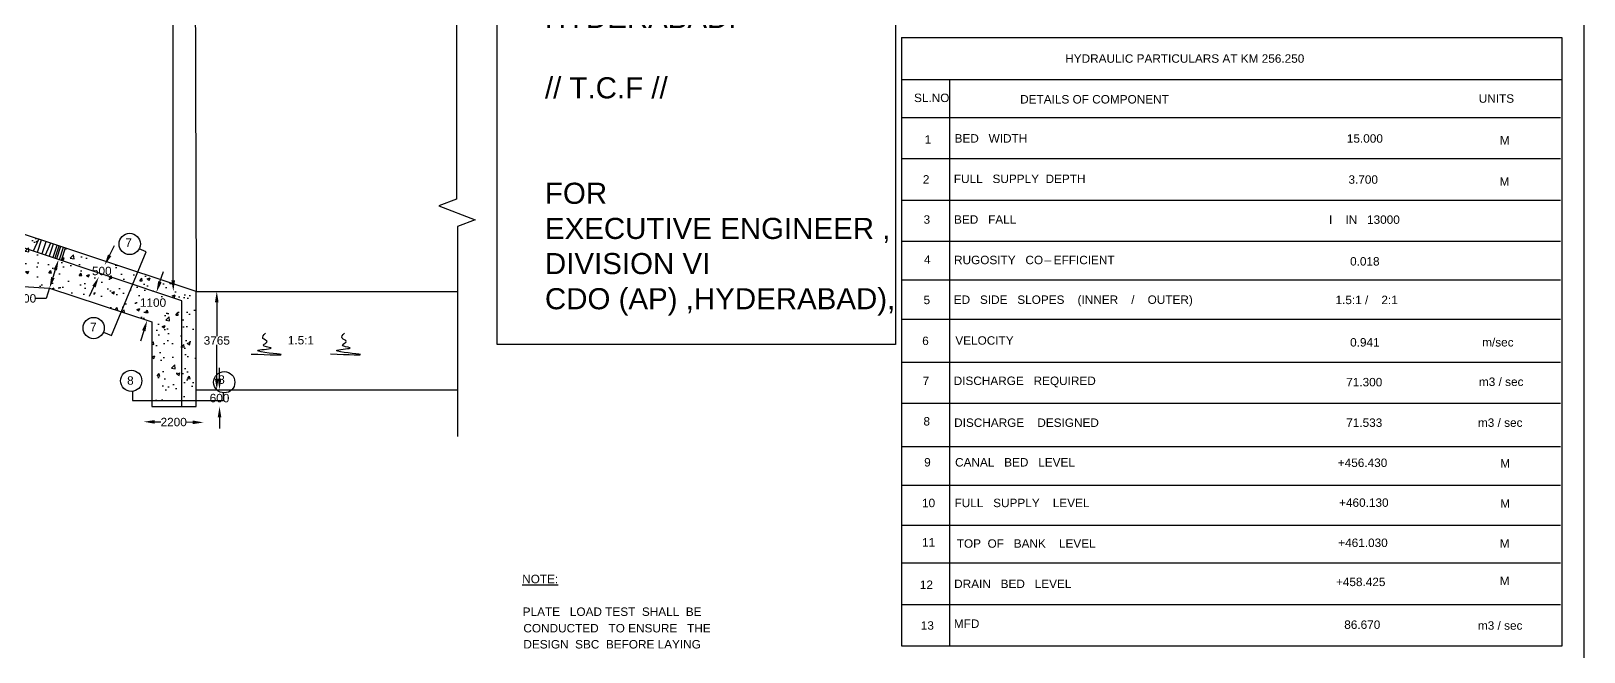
# Model space of a CAD drawing. Header units: inches. Extents: x 37936 to 42542, y -145 to 3102.
# Drawn here: x 40701 to 42542, y 1057 to 1793 of the extents above; entities that cross this region are included whole.
import ezdxf

# ---------------------------------------------------------------- set-up
doc = ezdxf.new("R2010")
doc.units = ezdxf.units.IN
doc.header["$MEASUREMENT"] = 0
for name, color, linetype in [('DIMENSIONS', 255, 'Continuous'), ('DRAWING', 2, 'Continuous'), ('TEXT', 1, 'Continuous')]:
    doc.layers.add(name, color=color, linetype=linetype)
doc.styles.get("Standard").update_dxf_attribs({"font": 'arial.ttf', "height": 10})
doc.dimstyles.get("Standard").update_dxf_attribs({"dimtxt": 12, "dimasz": 13, "dimexe": 0.18, "dimexo": 0.0625, "dimgap": 0.09, "dimtad": 0, "dimtih": 1, "dimtoh": 1, "dimdec": 4, "dimzin": 0, "dimdsep": 46, "dimtxsty": 'Standard', "dimcen": 0.09, "dimse1": 1, "dimse2": 1, "dimadec": 0, "dimazin": 0, "dimtfac": 1, "dimtdec": 4, "dimtofl": 0, "dimtmove": 0, "dimatfit": 3, "dimfxl": 1, "dimtolj": 1, "dimtzin": 0, "dimarcsym": 0})
pattern_1 = [(50, (0, 0), (35.86301, -3.137607), [3.75, -41.25]), (355, (0, 0), (-6.937567, 37.609607), [3, -33]), (100.4514, (2.99, -0.26), (28.92547, 34.471977), [3.18701, -35.057106]), (46.1842, (0, 10), (53.362052, -8.27595), [5.625, -61.875]), (96.6356, (4.447, 9.31), (46.733135, 48.705894), [4.780514, -52.58565]), (351.1842, (0, 10), (46.7331, 48.70593), [4.5, -49.5]), (21, (5, 7.5), (29.845353, -20.130945), [3.75, -41.25]), (326, (5, 7.5), (12.165767, 36.257502), [3, -33]), (71.4514, (7.487, 5.822), (42.01113, 16.126525), [3.18701, -35.057106]), (37.5, (0, 0), (0.6079928, 16.6446927), [0, -32.6, 0, -33.5, 0, -33.125]), (7.5, (0, 0), (13.153477, 19.7205856), [0, -19.1, 0, -31.85, 0, -12.625]), (327.5, (-11.15, 0), (26.691122, -1.1277436), [0, -12.5, 0, -39, 0, -51.75]), (317.5, (-16.15, 0), (29.159308, 5.005249), [0, -16.25, 0, -25.9, 0, -36.75])]

# ---------------------------------------------------------------- blocks, each defined once
blk = doc.blocks.new('*D85')
at = {"layer": 'Defpoints', "color": 0, "transparency": 16777216}
for p in [(40645.2, 2266.1), (40646.8, 1567.3), (40686.4, 1567.3)]:
    blk.add_point(p, dxfattribs=at)
at = {"layer": 'DIMENSIONS', "color": 0, "lineweight": -2, "transparency": 16777216}
for p, q in [((40686.4, 2253.1), (40686.4, 1921.9)), ((40686.4, 1580.3), (40686.4, 1911.5))]:
    blk.add_line(p, q, dxfattribs=at)
at = {"layer": 'DIMENSIONS', "color": 0, "transparency": 16777216}
for points in [[(40684.2, 2253.1), (40688.6, 2253.1), (40686.4, 2266.1)], [(40684.2, 1580.3), (40688.6, 1580.3), (40686.4, 1567.3)]]:
    blk.add_solid(points, dxfattribs=at)
at = {"layer": 'DIMENSIONS', "color": 0, "transparency": 16777216, "insert": (40686.4, 1916.7), "char_height": 10, "attachment_point": 5}
blk.add_mtext('\\A1;21700', dxfattribs=at)
blk = doc.blocks.new('*D86')
at = {"layer": 'Defpoints', "color": 0, "transparency": 16777216}
for p in [(40869.8, 2349.4), (40894.1, 2349.4), (40896.7, 1484.6)]:
    blk.add_point(p, dxfattribs=at)
at = {"layer": 'DIMENSIONS', "color": 0, "lineweight": -2, "transparency": 16777216}
for p, q in [((40869.8, 2336.4), (40869.8, 1922.2)), ((40869.8, 1497.6), (40869.8, 1911.8))]:
    blk.add_line(p, q, dxfattribs=at)
at = {"layer": 'DIMENSIONS', "color": 0, "transparency": 16777216}
for points in [[(40867.6, 2336.4), (40871.9, 2336.4), (40869.8, 2349.4)], [(40867.6, 1497.6), (40871.9, 1497.6), (40869.8, 1484.6)]]:
    blk.add_solid(points, dxfattribs=at)
at = {"layer": 'DIMENSIONS', "color": 0, "transparency": 16777216, "insert": (40869.8, 1917), "char_height": 10, "attachment_point": 5}
blk.add_mtext('\\A1;26900', dxfattribs=at)
blk = doc.blocks.new('*D88')
at = {"layer": 'Defpoints', "color": 0, "transparency": 16777216}
for p in [(40733.9, 1522.4), (40723.2, 1488.6), (40723.2, 1488.6)]:
    blk.add_point(p, dxfattribs=at)
at = {"layer": 'DIMENSIONS', "color": 0, "lineweight": -2, "transparency": 16777216}
for p, q in [((40730, 1510), (40727.1, 1501)), ((40719.3, 1476.2), (40706.3, 1476.2)), ((40723.2, 1488.6), (40719.3, 1476.2))]:
    blk.add_line(p, q, dxfattribs=at)
at = {"layer": 'DIMENSIONS', "color": 0, "transparency": 16777216}
for points in [[(40727.9, 1510.6), (40732, 1509.3), (40733.9, 1522.4)], [(40725, 1501.6), (40729.2, 1500.3), (40723.2, 1488.6)]]:
    blk.add_solid(points, dxfattribs=at)
at = {"layer": 'DIMENSIONS', "color": 0, "transparency": 16777216, "insert": (40691.8, 1476.2), "char_height": 10, "attachment_point": 5}
blk.add_mtext('\\A1;1100', dxfattribs=at)
blk = doc.blocks.new('*D89')
at = {"layer": 'Defpoints', "color": 0, "transparency": 16777216}
for p in [(40760.5, 1529.6), (40753.6, 1515.8), (40781.6, 1501.8)]:
    blk.add_point(p, dxfattribs=at)
at = {"layer": 'DIMENSIONS', "color": 0, "lineweight": -2, "transparency": 16777216}
for p, q in [((40794.3, 1527.3), (40800.1, 1538.9)), ((40775.8, 1490.2), (40770, 1478.6))]:
    blk.add_line(p, q, dxfattribs=at)
at = {"layer": 'DIMENSIONS', "color": 0, "transparency": 16777216}
for points in [[(40792.4, 1528.3), (40796.3, 1526.3), (40788.5, 1515.7)], [(40773.9, 1491.2), (40777.7, 1489.2), (40781.6, 1501.8)]]:
    blk.add_solid(points, dxfattribs=at)
at = {"layer": 'DIMENSIONS', "color": 0, "transparency": 16777216, "insert": (40785.1, 1508.7), "char_height": 10, "attachment_point": 5}
blk.add_mtext('\\A1;500', dxfattribs=at)
blk = doc.blocks.new('*D90')
at = {"layer": 'Defpoints', "color": 0, "transparency": 16777216}
for p in [(40847.9, 1484.3), (40836.9, 1451), (40838.9, 1450.3)]:
    blk.add_point(p, dxfattribs=at)
at = {"layer": 'DIMENSIONS', "color": 0, "lineweight": -2, "transparency": 16777216}
for p, q in [((40854, 1495.9), (40858.1, 1508.3)), ((40834.8, 1438), (40830.8, 1425.6))]:
    blk.add_line(p, q, dxfattribs=at)
at = {"layer": 'DIMENSIONS', "color": 0, "transparency": 16777216}
for points in [[(40851.9, 1496.6), (40856.1, 1495.2), (40849.9, 1483.6)], [(40832.8, 1438.6), (40836.9, 1437.3), (40838.9, 1450.3)]]:
    blk.add_solid(points, dxfattribs=at)
at = {"layer": 'DIMENSIONS', "color": 0, "transparency": 16777216, "insert": (40845.8, 1471.2), "char_height": 10, "attachment_point": 5}
blk.add_mtext('\\A1;1100', dxfattribs=at)
blk = doc.blocks.new('*D91')
at = {"layer": 'Defpoints', "color": 0, "transparency": 16777216}
for p in [(40834.8, 1330.7), (40905.8, 1329.8), (40905.8, 1329.2)]:
    blk.add_point(p, dxfattribs=at)
at = {"layer": 'DIMENSIONS', "color": 0, "lineweight": -2, "transparency": 16777216}
for p, q in [((40847.8, 1329.9), (40855.2, 1329.8)), ((40892.8, 1329.3), (40885.4, 1329.4))]:
    blk.add_line(p, q, dxfattribs=at)
at = {"layer": 'DIMENSIONS', "color": 0, "transparency": 16777216}
for points in [[(40847.9, 1332), (40847.8, 1327.7), (40834.8, 1330)], [(40892.8, 1331.5), (40892.8, 1327.2), (40905.8, 1329.2)]]:
    blk.add_solid(points, dxfattribs=at)
at = {"layer": 'DIMENSIONS', "color": 0, "transparency": 16777216, "insert": (40870.3, 1329.6), "char_height": 10, "attachment_point": 5}
blk.add_mtext('\\A1;2200', dxfattribs=at)
blk = doc.blocks.new('*D92')
at = {"layer": 'Defpoints', "color": 0, "transparency": 16777216}
for p in [(40921.4, 1484.6), (40921.4, 1368), (40921.4, 1368)]:
    blk.add_point(p, dxfattribs=at)
at = {"layer": 'DIMENSIONS', "color": 0, "lineweight": -2, "transparency": 16777216}
for p, q in [((40921.4, 1471.6), (40921.4, 1431.5)), ((40921.4, 1381), (40921.4, 1421.1))]:
    blk.add_line(p, q, dxfattribs=at)
at = {"layer": 'DIMENSIONS', "color": 0, "transparency": 16777216}
for points in [[(40919.2, 1471.6), (40923.5, 1471.6), (40921.4, 1484.6)], [(40919.2, 1381), (40923.5, 1381), (40921.4, 1368)]]:
    blk.add_solid(points, dxfattribs=at)
at = {"layer": 'DIMENSIONS', "color": 0, "transparency": 16777216, "insert": (40921.4, 1426.3), "char_height": 10, "attachment_point": 5}
blk.add_mtext('\\A1;3765', dxfattribs=at)
blk = doc.blocks.new('*D93')
at = {"layer": 'Defpoints', "color": 0, "transparency": 16777216}
for p in [(40921.4, 1368), (40921.4, 1348.1), (40924.6, 1348.1)]:
    blk.add_point(p, dxfattribs=at)
at = {"layer": 'DIMENSIONS', "color": 0, "lineweight": -2, "transparency": 16777216}
for p, q in [((40924.6, 1381), (40924.6, 1394)), ((40924.6, 1335.1), (40924.6, 1322.1))]:
    blk.add_line(p, q, dxfattribs=at)
at = {"layer": 'DIMENSIONS', "color": 0, "transparency": 16777216}
for points in [[(40922.5, 1381), (40926.8, 1381), (40924.6, 1368)], [(40922.5, 1335.1), (40926.8, 1335.1), (40924.6, 1348.1)]]:
    blk.add_solid(points, dxfattribs=at)
at = {"layer": 'DIMENSIONS', "color": 0, "transparency": 16777216, "insert": (40924.6, 1358), "char_height": 10, "attachment_point": 5}
blk.add_mtext('\\A1;600', dxfattribs=at)

msp = doc.modelspace()

# ---------------------------------------------------------------- hatches: boundary and pattern name
at = {"layer": 'DIMENSIONS'}
h = msp.add_hatch(dxfattribs=at)
h.set_pattern_fill('AR-CONC', color=0, scale=5, style=0)
h.set_pattern_definition(pattern_1)
h.paths.add_polyline_path([(40741.7791, 1535.8218), (40736.94148, 1521.36051), (40821.85118, 1492.9563), (40827.86287, 1507.34567)])
h.paths.add_polyline_path([(40731.79246, 1539.12534), (40727.46467, 1540.55695), (40722.6431, 1526.14364), (40726.96603, 1524.69752)], flags=17)
h.paths.add_polyline_path([(40649.49951, 1550.61181), (40628.15556, 1494.36296), (40723.20334, 1488.55454), (40808.26196, 1460.42961), (40821.85118, 1492.9563)])
h.paths.add_polyline_path([(40679.48927, 1556.427), (40669.75247, 1559.64789), (40664.9956, 1545.42802), (40674.72149, 1542.1745)])
h.paths.add_polyline_path([(40669.75247, 1559.64789), (40658.77914, 1563.27782), (40654.03458, 1549.09473), (40664.9956, 1545.42802)])
h.paths.add_polyline_path([(40710.18072, 1546.2744), (40701.22698, 1549.23626), (40696.43482, 1534.9109), (40703.90653, 1532.41144)], flags=17)
h.paths.add_polyline_path([(40771.52985, 1516.34482), (40798.58988, 1516.34482), (40798.58988, 1501.13336), (40771.52985, 1501.13336)], flags=24)
h.paths.add_polyline_path([(40615.98478, 1531.35122), (40649.87291, 1531.35122), (40649.87291, 1516.13976), (40615.98478, 1516.13976)], flags=9)
h = msp.add_hatch(dxfattribs=at)
h.set_pattern_fill('AR-CONC', color=0, scale=5, style=0)
h.set_pattern_definition(pattern_1)
h.paths.add_polyline_path([(40649.49951, 1550.61181), (40628.15556, 1494.36296), (40723.20334, 1488.55454), (40808.26196, 1460.42961), (40821.85118, 1492.9563)])
h.paths.add_polyline_path([(40615.98478, 1531.35122), (40649.87291, 1531.35122), (40649.87291, 1516.13976), (40615.98478, 1516.13976)], flags=9)
h.paths.add_polyline_path([(40771.52985, 1516.34482), (40798.58988, 1516.34482), (40798.58988, 1501.13336), (40771.52985, 1501.13336)], flags=25)
h = msp.add_hatch(dxfattribs=at)
h.set_pattern_fill('AR-CONC', color=0, scale=5, style=0)
h.set_pattern_definition(pattern_1)
h.paths.add_polyline_path([(40879.93705, 1473.52527), (40821.85118, 1492.9563), (40808.26196, 1460.42961), (40844.53556, 1448.43562), (40844.53556, 1355.35389), (40879.93705, 1355.35389)])
h.paths.add_polyline_path([(40828.89545, 1478.83734), (40862.78358, 1478.83734), (40862.78358, 1463.62588), (40828.89545, 1463.62588)], flags=24)
h = msp.add_hatch(dxfattribs=at)
h.set_pattern_fill('AR-CONC', color=0, scale=5, style=0)
h.set_pattern_definition(pattern_1)
h.paths.add_polyline_path([(40896.74671, 1484.55919), (40827.86287, 1507.34567), (40821.85118, 1492.9563), (40879.93705, 1473.52527), (40879.93705, 1355.35389), (40896.74671, 1355.35389)])

# ---------------------------------------------------------------- linework, layer by layer
at = {"layer": 'DIMENSIONS', "color": 0}
for points in [[(42541.67375, -145.11836), (37935.83495, -145.11836), (37935.83495, 3101.55918), (42541.67375, 3101.55918)], [(41253.58204, 2139.15759), (41725.62993, 2139.15759), (41725.62993, 1421.77609), (41253.58204, 1421.77609)]]:
    msp.add_lwpolyline(points, close=True, dxfattribs=at)
for points in [[(40541.51318, 2613.41344), (41205.40336, 2613.41344), (41205.40336, 2135.08147), (41183.9351, 2127.07306), (41227.14875, 2110.84619), (41205.3718, 2102.51318), (41205.3718, 1593.9221), (41184.43962, 1585.92672), (41227.64247, 1569.25066), (41206.84112, 1561.48371), (41206.84112, 1312.42298)], [(40575.25185, 2324.3326), (40624.3399, 2340.33752), (40722.45621, 2347.02955), (40843.11, 2387.6333), (40843.11, 2486.69818), (40893.72646, 2486.69818), (40896.74671, 1484.55919)], [(40575.25185, 2324.3326), (40575.87332, 1509.85231), (40622.89999, 1494.68413), (40723.20334, 1488.55454), (40844.53556, 1448.43562), (40844.53556, 1348.11114), (40896.74671, 1348.11114), (40896.74671, 1484.55919), (40646.7592, 1567.25397), (40645.19487, 1567.38223)], [(40879.93705, 1348.11114), (40879.93705, 1473.52527), (40627.29527, 1558.03963)], [(40710.18072, 1546.2744), (40703.90653, 1532.41144)], [(40713.39691, 1545.2105), (40708.59111, 1530.84435)], [(40718.71984, 1543.4497), (40713.90806, 1529.0657)], [(40724.24743, 1541.6212), (40717.99862, 1527.69732)], [(40727.46467, 1540.55695), (40722.6431, 1526.14364)], [(40731.79246, 1539.12534), (40726.96603, 1524.69752)], [(40734.31383, 1538.29128), (40729.48457, 1523.85501)], [(40736.08353, 1537.70587), (40731.25229, 1523.26367)], [(40739.38689, 1536.61313), (40734.55195, 1522.15986)], [(40741.7791, 1535.8218), (40736.94148, 1521.36051)], [(40786.95603, 1436.07451), (40796.4854, 1432.24167), (40837.87375, 1531.30736), (40829.42373, 1535.17064)], [(40896.74671, 1484.55919), (41206.84112, 1484.55919)], [(40821.44788, 1365.95335), (40821.44788, 1355.35389), (40929.30826, 1355.35389), (40929.30826, 1364.30655)], [(40896.74671, 1367.95041), (41206.84112, 1367.95041)]]:
    msp.add_lwpolyline(points, dxfattribs=at)
for centre in [(40818.1777, 1540.82434), (40775.45652, 1441.10814), (40819.96093, 1378.51374), (40930.20871, 1376.84684)]:
    msp.add_circle(centre, 12.60589, dxfattribs=at)
for points in [[(40962.28812, 1410.31954), (40995.84806, 1410.00669), (40970.49028, 1414.82469), (40985.45452, 1417.6404), (40976.50102, 1420.89413), (40981.1343, 1425.08642), (40976.12534, 1428.90328), (40979.06809, 1434.9727)], [(41056.05028, 1410.44332), (41089.61021, 1410.13048), (41064.25244, 1414.94848), (41079.21668, 1417.76419), (41070.26318, 1421.01791), (41074.89645, 1425.2102), (41069.88749, 1429.02707), (41072.83025, 1435.09649)]]:
    msp.add_spline(points, degree=3, dxfattribs=at)
at = {"layer": 'DRAWING', "color": 0}
for points in [[(41732.76622, 1785.68652), (42515.46562, 1785.68652), (42515.46562, 1063.74993), (41733.15486, 1063.74993), (41733.15486, 1785.68652)], [(41733.15486, 1735.91821), (42515.46562, 1735.91821)], [(41789.66883, 1735.91821), (41789.66883, 1063.74993)], [(41732.73885, 1690.55377), (42513.95552, 1690.55377)], [(41732.73885, 1642.02644), (42513.95552, 1642.02644)], [(41732.73885, 1592.54759), (42513.95552, 1592.54759)], [(41732.73885, 1544.02025), (42513.95552, 1544.02025)], [(41732.73885, 1498.34747), (42513.95552, 1498.34747)], [(41732.73885, 1451.72318), (42513.95552, 1451.72318)], [(41732.73885, 1400.59145), (42513.95552, 1400.59145)], [(41732.73885, 1352.06413), (42513.95552, 1352.06413)], [(41732.73885, 1300.68225), (42513.95552, 1300.68225)], [(41732.73885, 1255.00947), (42513.95552, 1255.00947)], [(41732.73885, 1207.43365), (42513.95552, 1207.43365)], [(41732.73885, 1162.71239), (42513.95552, 1162.71239)], [(41732.73885, 1113.23354), (42513.95552, 1113.23354)]]:
    msp.add_lwpolyline(points, dxfattribs=at)

# ---------------------------------------------------------------- texts
at = {"layer": 'DIMENSIONS', "color": 0}
for s, p in [('7', (40812.89646, 1537.31139)), ('7', (40771.12555, 1437.35247)), ('8', (40815.08369, 1373.91785)), ('8', (40923.0796, 1375.0022))]:
    msp.add_text(s, height=10, dxfattribs=at).set_placement(p)
at = {"layer": 'DIMENSIONS', "color": 0, "insert": (41310.29054, 2071.83678), "char_height": 25, "width": 455.4429863, "attachment_point": 1}
msp.add_mtext('// APPROVED // \\PSd/-(Dt :19-10-2015) \\P(M.GIRIDHARA REDDY ) \\PCHIEF ENGINEER  \\PCENTRAL DESIGNS ORGANIZATION (A.P) HYDERABAD.\\P\\P// T.C.F //  \\P\\P\\PFOR \\PEXECUTIVE ENGINEER , DIVISION VI \\PCDO (AP) ,HYDERABAD),', dxfattribs=at)
at = {"layer": 'TEXT', "color": 0}
for s, p in [('HYDRAULIC PARTICULARS AT KM 256.250', (41926.94429, 1755.66105)), ('SL.NO', (41747.74758, 1709.044)), ('DETAILS OF COMPONENT', (41873.52024, 1707.33392)), ('UNITS', (42416.99953, 1708.23014)), ('1', (41760.32688, 1659.70247)), ('BED   WIDTH', (41795.79721, 1660.99893)), ('15.000', (42260.68617, 1660.87826)), ('M', (42442.02692, 1658.62022)), ('2', (41758.16405, 1612.3817)), ('FULL   SUPPLY  DEPTH', (41794.93209, 1613.02993)), ('3.700', (42262.60463, 1612.19572)), ('M', (42441.69318, 1609.9396)), ('3', (41759.0191, 1564.79155)), ('BED   FALL', (41795.15464, 1564.79913)), ('I    IN   13000', (42239.58309, 1564.66316)), ('4', (41759.55232, 1517.37941)), ('RUGOSITY   CO', (41795.15943, 1516.83413)), ('_', (41902.54769, 1523.14966)), ('EFFICIENT', (41913.27503, 1516.77848)), ('0.018', (42264.52309, 1515.21396)), ('5', (41759.0191, 1469.43454)), ('ED   SIDE   SLOPES    (INNER    /    OUTER)', (41794.80316, 1469.74495)), ('1.5:1 /    2:1', (42247.27058, 1469.45463)), ('1.5:1', (41005.57826, 1421.69742)), ('6', (41757.41942, 1420.95695)), ('VELOCITY', (41796.67031, 1421.36353)), ('0.941', (42264.54332, 1419.17264)), ('m/sec', (42421.03819, 1419.25032)), ('7', (41757.95264, 1373.54481)), ('DISCHARGE   REQUIRED', (41794.72552, 1373.5707)), ('71.300', (42259.94026, 1371.99067)), ('m3 / sec', (42417.21413, 1372.41989)), ('8', (41758.89186, 1325.5407)), ('DISCHARGE    DESIGNED', (41795.26917, 1323.90915)), ('71.533', (42259.94455, 1323.92706)), ('m3 / sec', (42416.03827, 1323.96137)), ('9', (41759.75845, 1276.95879)), ('CANAL   BED   LEVEL', (41796.36001, 1276.93796)), ('+456.430', (42249.96855, 1276.3945)), ('M', (42442.47915, 1275.68194)), ('10', (41757.1908, 1228.73299)), ('FULL   SUPPLY    LEVEL', (41795.73024, 1228.78463)), ('+460.130', (42251.49163, 1229.11869)), ('M', (42442.47915, 1228.10448)), ('11', (41757.1908, 1182.04632)), ('TOP  OF   BANK    LEVEL', (41798.39955, 1180.63629)), ('+461.030', (42250.47774, 1181.5116)), ('M', (42441.88177, 1180.75509)), ('%%UNOTE:', (41283.35996, 1138.57064)), ('12', (41754.62314, 1131.76836)), ('DRAIN   BED   LEVEL', (41795.28062, 1132.85804)), ('+458.425', (42247.75704, 1135.14062)), ('M', (42441.88177, 1136.39647)), ('PLATE   LOAD TEST  SHALL  BE', (41283.93518, 1099.7877)), ('CONDUCTED   TO ENSURE   THE', (41284.74841, 1080.24251)), ('13', (41755.75629, 1083.44638)), ('MFD', (41794.94044, 1085.62593)), ('86.670', (42257.60864, 1084.41528)), ('m3 / sec', (42416.01484, 1083.42097)), ('DESIGN  SBC  BEFORE LAYING', (41284.74841, 1061.18346))]:
    msp.add_text(s, height=10, dxfattribs=at).set_placement(p)

# ---------------------------------------------------------------- dimensions: what is measured, and where the dimension line sits
at = {"layer": 'DIMENSIONS', "color": 0}
for base, p1, p2, text, picture, middle in [((40869.76465, 2349.38791), (40896.74671, 1484.55919), (40894.14029, 2349.38791), '26900', '*D86', (40869.76465, 1916.97355)), ((40686.41571, 1567.25397), (40645.19487, 2266.13269), (40646.7592, 1567.25397), '21700', '*D85', (40686.41571, 1916.69333))]:
    dim = msp.add_linear_dim(base=base, p1=p1, p2=p2, angle=90, text=text, dimstyle='Standard', dxfattribs=at)
    dim.commit()
    dim.dimension.update_dxf_attribs({"geometry": picture, "text_midpoint": middle})
for base, p1, p2, angle, text, picture, middle in [((40781.60793, 1501.81912), (40760.52003, 1529.62238), (40753.61616, 1515.78245), 243.48828344, '500', '*D89', (40785.05987, 1508.73909)), ((40838.9163, 1450.29365), (40847.86356, 1484.25458), (40836.85917, 1450.97384), 251.70334962, '1100', '*D90', (40845.83951, 1471.23161))]:
    dim = msp.add_linear_dim(base=base, p1=p1, p2=p2, angle=angle, text=text, dimstyle='Standard', dxfattribs=at)
    dim.commit()
    dim.dimension.update_dxf_attribs({"geometry": picture, "text_midpoint": middle, "dimtype": 161})
for p1, p2, distance, text, picture, middle in [((40733.85951, 1522.3915), (40723.20334, 1488.55454), 0, '1100', '*D88', (40691.7643, 1476.1549)), ((40921.3603, 1484.55919), (40921.3603, 1367.95041), 0, '3765', '*D92', (40921.3603, 1426.2548)), ((40921.3603, 1367.95041), (40921.3603, 1348.11114), 3.26285, '600', '*D93', (40924.62315, 1358.03077)), ((40834.84533, 1330.65958), (40905.79528, 1329.81084), -0.64412, '2200', '*D91', (40870.3126, 1329.59113))]:
    dim = msp.add_aligned_dim(p1=p1, p2=p2, distance=distance, text=text, dimstyle='Standard', dxfattribs=at)
    dim.commit()
    dim.dimension.update_dxf_attribs({"geometry": picture, "text_midpoint": middle})

doc.saveas('drawing.dxf')
